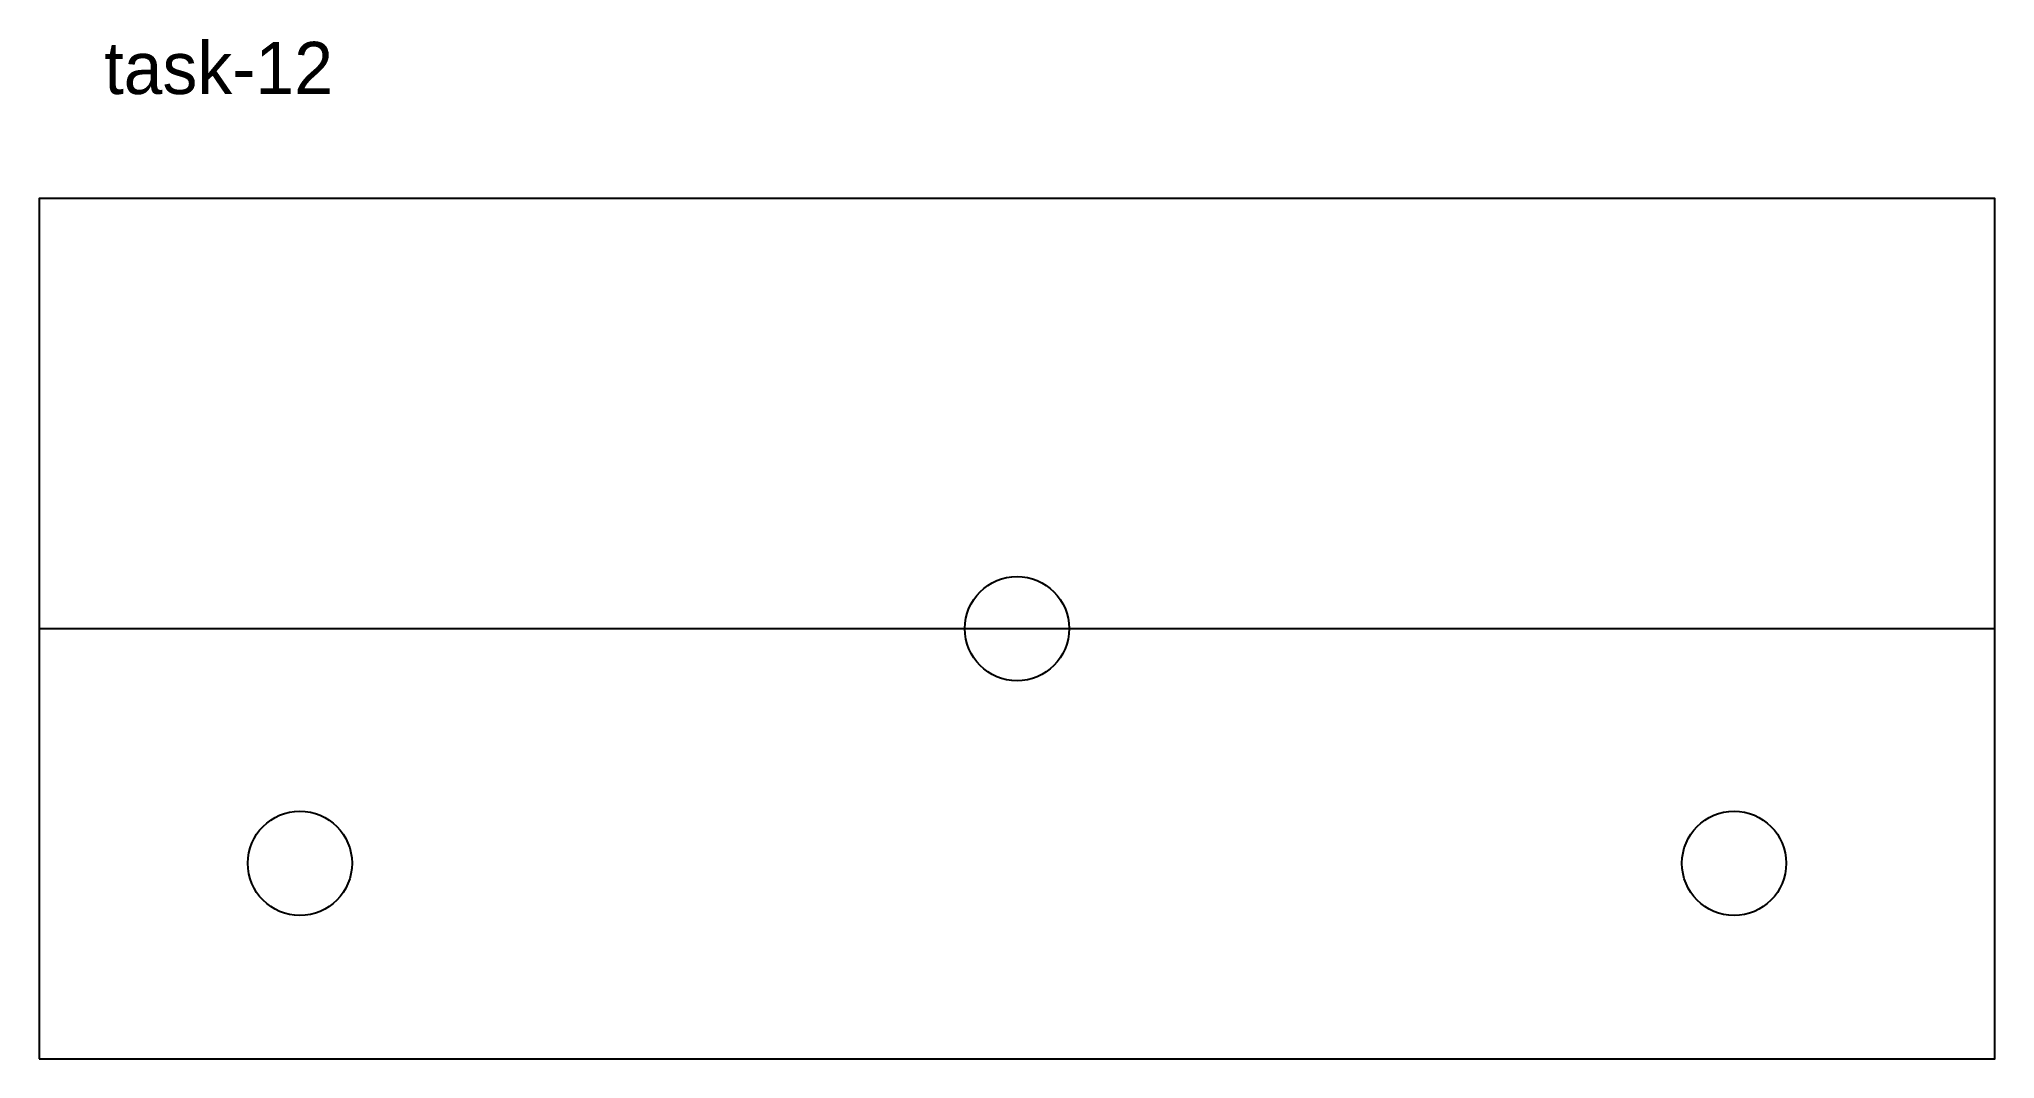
# Model space of a CAD drawing. Header units: metres. Extents: x 0 to 150, y 0 to 78.
import ezdxf

# ---------------------------------------------------------------- set-up
doc = ezdxf.new("R2010")
doc.units = ezdxf.units.M
for name, color, linetype in [('AUX', 7, 'Continuous'), ('CENTER', 7, 'Continuous'), ('HOLE', 7, 'Continuous'), ('OUTER', 7, 'Continuous')]:
    doc.layers.add(name, color=color, linetype=linetype)

msp = doc.modelspace()

# ---------------------------------------------------------------- linework, layer by layer
at = {"layer": 'CENTER'}
msp.add_line((0, 33), (150, 33), dxfattribs=at)
at = {"layer": 'HOLE'}
for centre in [(75, 33), (20, 15), (130, 15)]:
    msp.add_circle(centre, 4, dxfattribs=at)
at = {"layer": 'OUTER'}
msp.add_lwpolyline([(0, 0), (150, 0), (150, 66), (0, 66), (0, 0)], dxfattribs=at)

# ---------------------------------------------------------------- texts
at = {"layer": 'AUX'}
msp.add_text('task-12', height=4, dxfattribs=at).set_placement((5, 74))

doc.saveas('drawing.dxf')
